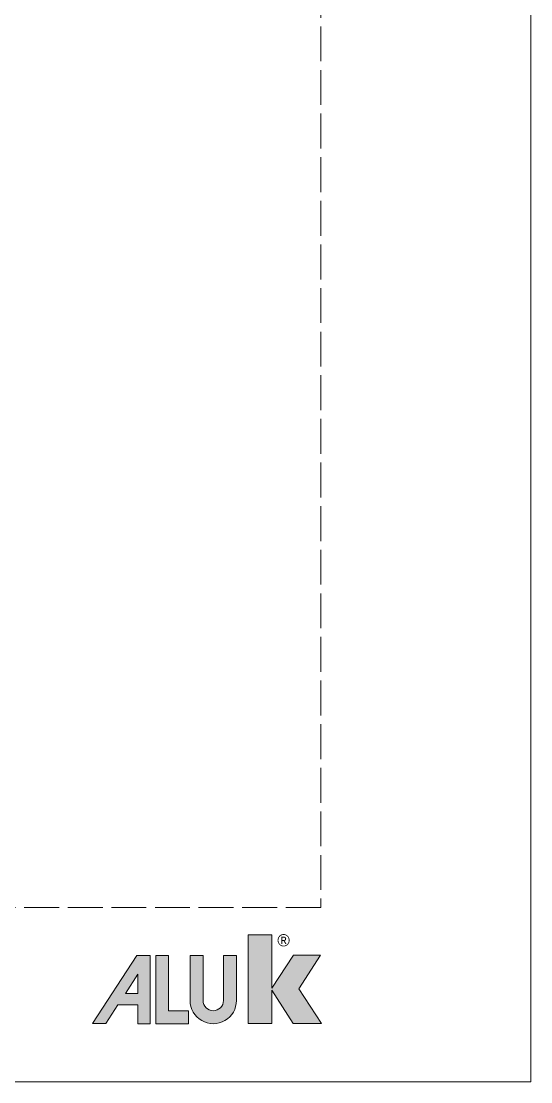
# Model space of a CAD drawing. Header units: millimetres. Extents: x -576 to 4430, y -1196 to 2690.
# Drawn here: x 1986.2 to 2030, y -786 to -694.8 of the extents above; entities that cross this region are included whole.
import ezdxf

# ---------------------------------------------------------------- set-up
doc = ezdxf.new("R2010")
doc.units = ezdxf.units.MM
doc.header["$LTSCALE"] = 0.25
doc.header["$MEASUREMENT"] = 0
doc.linetypes.add('ACAD_ISO02W100', pattern=[15, 12, -3])
doc.layers.get('0').update_dxf_attribs({"lineweight": 5})
doc.layers.add('01_ALUK Logo', color=7, linetype='Continuous')
doc.layers.add('02_Block Frame', color=7, linetype='Continuous', lineweight=5, true_color=0xe2001a, plot=False)
doc.styles.get("Standard").update_dxf_attribs({"font": 'arial.ttf'})

# ---------------------------------------------------------------- blocks, each defined once
blk = doc.blocks.new('AluK Logo')
at = {"layer": '01_ALUK Logo', "true_color": 0xe2001a}
h = blk.add_hatch(color=242, dxfattribs=at)
h.dxf.hatch_style = 1
h.paths.add_polyline_path([(18.01585146510591, 3.044756738240685), (19.92421519141326, 5.976286613424841), (17.55589923364968, 5.976286613424841), (15.66165356245363, 3.11118853822138), (15.66165356245363, 7.7592701638793), (13.58493162184957, 7.7592701638793), (13.58493162184957, -0.0001602936620410331), (15.66165356245363, -0.0001602936620410331), (15.66165356245363, 2.930035327611296), (17.53321589942829, -0.0001602936620410331), (19.99999999935764, -0.0001602936620410331)])
at = {"layer": '01_ALUK Logo', "true_color": 0x323338}
h = blk.add_hatch(color=250, dxfattribs=at)
h.dxf.hatch_style = 1
h.paths.add_polyline_path([(3.941062412017247, -0.004535547332984915), (5.01945710606903, -0.004535547332984915), (5.01945710606903, 5.959372833299839), (3.869837068237929, 5.95937283329984), (6.716990149680263e-16, 0), (1.146941352634032, -1.679247537420066e-16), (2.204777748441379, 1.62877595887018), (3.941062412017247, 1.62877595887018)])
h.paths.add_polyline_path([(3.94668032322066, 2.644193054141365), (2.864027415314646, 2.644193054141365), (3.94668032322066, 4.311387078421528)], flags=16)
h = blk.add_hatch(color=250, dxfattribs=at)
h.dxf.hatch_style = 1
h.paths.add_polyline_path([(6.622157611507429, 1.115303963563386), (6.622157611507429, 5.966415577054859), (5.52669749443767, 5.966415577054859), (5.52669749443767, -0.00309544871832823), (8.379521654946629, -0.003095448718328315), (8.379521654946629, 1.115303963563386)])
h = blk.add_hatch(color=250, dxfattribs=at)
h.dxf.hatch_style = 1
h.paths.add_polyline_path([(12.56813854542858, 5.966336193526989), (11.43320649572938, 5.966336193526987), (11.43320649572943, 2.021978443942267, -1), (9.651270197200308, 2.021978443942261), (9.651270197200308, 5.966336193526989), (8.516338147501113, 5.966336193526988), (8.517164631550507, 2.021129975647535, 0.9997905312337464), (12.56731223912545, 2.021978443940615)])
at = {"layer": '01_ALUK Logo', "color": 242, "lineweight": 0, "true_color": 0xe2001a}
blk.add_lwpolyline([(17.53321589942829, -0.0001602936620410331), (19.99999999935764, -0.0001602936620410331), (18.01585146510591, 3.044756738240685), (19.92421519141326, 5.976286613424841), (17.55589923364968, 5.976286613424841), (15.66165356245363, 3.111188538221381), (15.66165356245363, 7.7592701638793), (13.58493162184957, 7.7592701638793), (13.58493162184957, -0.0001602936620410331), (15.66165356245363, -0.0001602936620410331), (15.66165356245363, 2.930035327611296)], close=True, dxfattribs=at)
at = {"layer": '01_ALUK Logo', "color": 250, "lineweight": 0, "true_color": 0x323338}
for points in [[(2.204777748441378, 1.62877595887018), (3.941062412017247, 1.62877595887018), (3.941062412017247, -0.004535547332984915), (5.01945710606903, -0.004535547332984915), (5.01945710606903, 5.959372833299839), (3.869837068237929, 5.959372833299839), (0, 0), (1.146941352634032, 0)], [(8.379521654946629, -0.00309544871832823), (8.379521654946629, 1.115303963563386), (6.622157611507429, 1.115303963563386), (6.622157611507429, 5.966415577054859), (5.52669749443767, 5.966415577054859), (5.52669749443767, -0.00309544871832823)], [(2.864027415314645, 2.644193054141365), (3.94668032322066, 4.311387078421528), (3.94668032322066, 2.644193054141365)]]:
    blk.add_lwpolyline(points, close=True, dxfattribs=at)
blk.add_lwpolyline([(9.651270197200308, 2.021978443942257), (9.651270197200308, 5.966336193526988), (8.516338147501113, 5.966336193526988), (8.517164453804282, 2.021978443942407, 1.000000000000079), (12.56731223912545, 2.021978443942278), (12.56813854542858, 5.966336193526988), (11.43320649572938, 5.966336193526988), (11.43320649572943, 2.021978443942257, -0.9999999999999999)], format="xyb", close=True, dxfattribs=at)
at = {"layer": '01_ALUK Logo', "color": 242, "lineweight": 0, "true_color": 0xe2001a, "insert": (16.68865215112889, 7.275402933250041), "char_height": 1.058772201730296, "attachment_point": 5}
blk.add_mtext_dynamic_manual_height_columns('®', width=0.2845401970369481, gutter_width=0.7562658583787831, heights=[0], dxfattribs=at)
blk = doc.blocks.new('PAGE pari')
at = {"layer": '02_Block Frame'}
blk.add_lwpolyline([(0, 0), (0, 297), (210, 297), (210, 0)], close=True, dxfattribs=at)
at = {"layer": '02_Block Frame', "linetype": 'ACAD_ISO02W100'}
blk.add_lwpolyline([(14.93380267469274, 14.99999999998602), (14.93380267469456, 281.999999999986), (191.9338026746927, 281.999999999986), (191.9338026746927, 14.99999999998602)], close=True, dxfattribs=at)
at = {"layer": '01_ALUK Logo', "xscale": 0.9841678626162992, "yscale": 0.9841678626162992, "zscale": 0.9841678626162992}
blk.add_blockref('AluK Logo', (172.3166427483015, 5.000157755852456), dxfattribs=at)

msp = doc.modelspace()

# ---------------------------------------------------------------- block references
msp.add_blockref('PAGE pari', (1819.999999999999, -785.9999999999966))

doc.saveas('drawing.dxf')
